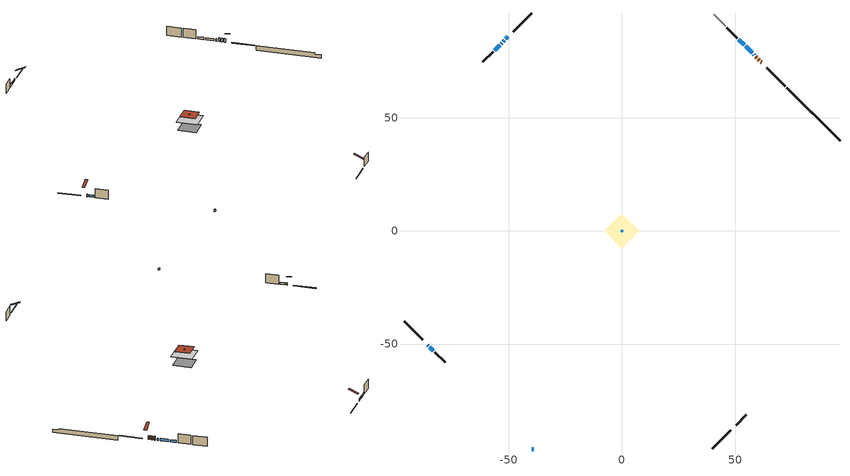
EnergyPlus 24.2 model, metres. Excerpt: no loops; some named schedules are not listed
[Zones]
conditioned space
 floor adiabatic (AdiabaticFloorConstruction): -7.61,0 0,7.61 7.61,0 0,-7.61 z3.97
 floor foundation (Slab1 construction): -6.66,0 0,6.66 6.66,0 0,-6.66 z-0.82
 wall outside (RimJoist1 construction): 39.95,-96.46 48.2,-88.21 / -96.46,-39.95 -88.21,-48.2 / -39.95,96.46 -48.2,88.21 / 72.33,64.08 64.09,72.33 z1.53:1.83
 wall outside (AdiabaticWallConstruction 1): 61.84,74.57 61.42,74.99 / 60.77,75.64 60.35,76.06 / 59.69,76.72 59.28,77.14 z1.53:3.56
 wall outside (AdiabaticWallConstruction): -39.96,-96.46 -39.1,-96.46 / -50.44,85.97 -51.34,85.07 / -52,84.42 -52.64,83.77 / -85.97,-50.44 -85.66,-50.75 / 58.62,77.79 58.23,78.18 / -53.3,83.12 -53.46,82.95 / 57.57,78.84 54.66,81.75 / -54.11,82.3 -56.36,80.05 / -85.01,-51.4 -83.51,-52.9 / 54,82.41 51.73,84.68 z1.53:2.75
 wall outside (Wall1 construction): 50.44,-85.97 55.06,-81.35 / -82.86,-53.56 -78.24,-58.17 / -57.02,79.39 -61.63,74.78 / 51.07,85.34 46.46,89.96 z1.53:6.41
 wall foundation (FoundationWall1 construction): 72.99,63.43,-0.82 72.99,63.43,1.53 94.11,42.3,1.53 94.11,42.3,0.88 96.46,39.95,0.88 96.46,39.95,-0.82
 wall adiabatic (Wall3 construction): 45.8,90.61 40.61,95.8 z1.53:6.41
 window (WindowConstruction 7): -39.95,-96.46 -39.1,-96.46 z1.53:2.75
 window (WindowConstruction 4): -50.44,85.97 -51.34,85.07 z1.53:2.75
 window (WindowConstruction 5): -52,84.41 -52.64,83.77 z1.53:2.75
 window (WindowConstruction 6): -85.97,-50.44 -85.67,-50.75 z1.53:2.75
 window (WindowConstruction 8): 58.62,77.79 58.23,78.18 z1.53:2.75
 window (WindowConstruction 9): -53.3,83.12 -53.46,82.95 z1.53:2.75
 window (WindowConstruction): 57.57,78.84 54.66,81.75 z1.53:2.75
 window (WindowConstruction 1): -54.12,82.3 -56.36,80.05 z1.53:2.75
 window (WindowConstruction 2): -85.01,-51.4 -83.51,-52.9 z1.53:2.75
 window (WindowConstruction 3): 54,82.41 51.73,84.68 z1.53:2.75
 door (Door): 61.84,74.57 61.42,74.99 z1.53:3.56
 door (Door 1): 60.77,75.64 60.35,76.06 z1.53:3.56
 door (Door 2): 59.69,76.72 59.28,77.13 z1.53:3.56
 ceiling adiabatic (AdiabaticFloorConstruction): 0,-7.61 7.61,0 0,7.61 -7.61,0 z3.97
 roof outside (Roof1 construction): 0,5.54 -5.54,0 0,-5.54 5.54,0 z6.41
 roof outside (Roof2 construction): 49.79,-86.63,6.41 46.35,-83.19,8.43 45.42,-84.12,8.43 48.86,-87.56,6.41; -86.63,-49.79,6.41 -83.19,-46.35,8.43 -84.12,-45.42,8.43 -87.56,-48.86,6.41; -49.79,86.63,6.41 -46.35,83.19,8.43 -45.42,84.12,8.43 -48.86,87.56,6.41; 62.5,73.91,6.41 59.06,70.48,8.43 59.99,69.55,8.43 63.43,72.98,6.41
 roof outside (AdiabaticRoofConstruction): 0.25,-0.25 0.25,0.25 -0.25,0.25 -0.25,-0.25 z6.41
 skylight (SkylightConstruction): 0.25,-0.25 0.25,0.25 -0.25,0.25 -0.25,-0.25 z6.41
[Building]
Building 1: Terrain=Suburbs
[Site:Location]
Montreal Intl AP_QC: Latitude {deg}=45.47; Longitude {deg}=-73.74; Time Zone {hr}=-5; Elevation {m}=36; Keep Site Location Information=Yes
[Site:GroundTemperature:Shallow]
2.07863, -0.316383, -0.508184, 0.628371, 5.19101, 9.73239, 13.6695, 16.1636, 16.3755, 14.347, 10.5102, 6.10817
[Site:WaterMainsTemperature]
Calculation Method=Schedule; Temperature Schedule=mains temperature schedule
[Material] Roughness=Rough; Thermal Absorptance=0.9
Name | Thickness {m} | Conductivity {W/m-K} | Density {kg/m3} | Specific Heat {J/kg-K} | Solar Absorptance | Visible Absorptance
asphalt or fiberglass shingles | 0.00635 | 0.162714 | 1121.4 | 1465.45 | 0.4 | 0.4
asphalt or fiberglass shingles 1 | 0.00635 | 0.162714 | 1121.4 | 1465.45 | 0.7 | 0.7
concrete 4.0 in. | 0.1016 | 1.803125 | 2242.8 | 837.4 | 0.7 | 0.7
concrete 8.0 in. | 0.2032 | 1.803125 | 2242.8 | 837.4 | 0.7 | 0.7
door material | 0.04445 | 0.0451087 | 512.64 | 1214.23 | 0.7 | 0.7
door material 1 | 0.04445 | 0.188738 | 512.64 | 1214.23 | 0.7 | 0.7
exterior vertical ins | 0.00218552 | 0.029427 | 32.04 | 1214.23 | 0.7 | 0.7
floor covering | 0.0127 | 0.0433444 | 54.468 | 1339.84 | 0.6 | 0.6
floor rigid ins; roof rigid ins; wall rigid ins | 0.512978 | 0.029427 | 32.04 | 1214.23 | 0.7 | 0.7
floor stud and cavity | 0.1397 | 1.75129 | 37.0049 | 1207.88 | 0.7 | 0.7
furniture material conditioned space 1 | 0.1524 | 0.115458 | 640.8 | 1214.23 | 0.6 | 0.6
gypsum board | 0.00254 | 0.160291 | 801 | 837.4 | 0.6 | 0.6
gypsum board 1 | 0.0127 | 0.160291 | 801 | 837.4 | 0.6 | 0.6
gypsum board 2 | 0.0127 | 0.160291 | 801 | 837.4 | 0.7 | 0.7
osb sheathing 0.5 in. | 0.0127 | 0.115458 | 512.64 | 1214.23 | 0.7 | 0.7
osb sheathing 0.5 in. 1 | 0.0127 | 0.115458 | 512.64 | 1214.23 | 0.4 | 0.4
osb sheathing 0.75 in. | 0.01905 | 0.115458 | 512.64 | 1214.23 | 0.7 | 0.7
osb sheathing 2.0 in. | 0.0508 | 0.115458 | 512.64 | 1214.23 | 0.7 | 0.7
rim joist stud and cavity | 0.0508 | 0.353641 | 125.044 | 1163.47 | 0.6 | 0.6
roof stud and cavity | 0.0889 | 0.469051 | 50.32683 | 1063.81 | 0.7 | 0.7
roof stud and cavity 1 | 0.0889 | 3.67663 | 78.34581 | 1123.46 | 0.7 | 0.7
roof stud and cavity 2 | 0.18415 | 1.7868 | 37.0049 | 1207.88 | 0.6 | 0.6
wall stud and cavity | 0.1397 | 0.172477 | 139.0536 | 1170.24 | 0.7 | 0.7
wall stud and cavity 1 | 0.1397 | 0.143588 | 139.0536 | 1170.24 | 0.7 | 0.7
wall stud and cavity 2 | 0.0889 | 0.380278 | 52.3479 | 1209.89 | 0.7 | 0.7
wall stud and cavity 3 | 0.0889 | 0.391764 | 83.0341 | 1211.67 | 0.7 | 0.7
wood siding | 0.0254 | 0.102417 | 544.68 | 1172.36 | 0.4 | 0.4
wood siding 1; wood siding 2; wood siding 3 | 0.0254 | 0.102417 | 544.68 | 1172.36 | 0.7 | 0.7
[WindowMaterial:SimpleGlazingSystem]
Name | U-Factor {W/m2-K} | Solar Heat Gain Coefficient
SkylightMaterial | 5.78302 | 0.6866
WindowMaterial | 2.87364 | 0.71
WindowMaterial 1 | 2.98833 | 0.56
WindowMaterial 2 | 2.9219 | 0.64
WindowMaterial 3 | 2.97357 | 0.57
WindowMaterial 4 | 3.00253 | 0.54
WindowMaterial 5 | 3.05363 | 0.45
WindowMaterial 6 | 6.86357 | 0.71
WindowMaterial 7 | 5.12553 | 0.63
WindowMaterial 8 | 3.06726 | 0.47
[Construction]
AdiabaticFloorConstruction: floor stud and cavity, floor rigid ins, osb sheathing 0.75 in., floor covering
AdiabaticRoofConstruction: asphalt or fiberglass shingles 1, roof rigid ins, osb sheathing 0.75 in., roof stud and cavity 2
AdiabaticWallConstruction: wood siding 2, wall rigid ins, wall stud and cavity 2, gypsum board 1
AdiabaticWallConstruction 1: wood siding 3, wall rigid ins, wall stud and cavity 2, gypsum board 1
Door; Door 2: door material
Door 1: door material 1
FoundationWall1 construction: concrete 8.0 in., gypsum board 2
furniture construction conditioned space 1: furniture material conditioned space 1
PartitionWallConstruction: gypsum board 1, wall stud and cavity 3, gypsum board 1
RimJoist1 construction: wood siding 1, osb sheathing 2.0 in., rim joist stud and cavity
Roof1 construction: asphalt or fiberglass shingles, roof stud and cavity, gypsum board
Roof2 construction: asphalt or fiberglass shingles, osb sheathing 0.5 in., roof stud and cavity 1, gypsum board 1
SkylightConstruction: SkylightMaterial
Slab1 construction: concrete 4.0 in.
Wall1 construction: wood siding, osb sheathing 0.5 in., wall stud and cavity, gypsum board 1
Wall3 construction: osb sheathing 0.5 in. 1, wall stud and cavity 1, gypsum board 1
WindowConstruction: WindowMaterial
WindowConstruction 1; WindowConstruction 2: WindowMaterial 1
WindowConstruction 3: WindowMaterial 2
WindowConstruction 4: WindowMaterial 3
WindowConstruction 5: WindowMaterial 4
WindowConstruction 6: WindowMaterial 5
WindowConstruction 7: WindowMaterial 6
WindowConstruction 8: WindowMaterial 7
WindowConstruction 9: WindowMaterial 8
[Zone]
conditioned space: Multiplier=1; Volume {m3}=524.6; Part of Total Floor Area=Yes
[Space]
conditioned space 1: Zone=conditioned space; Volume {m3}=524.6
[SurfaceProperty:ExposedFoundationPerimeter]
Slab1: Exposed Perimeter Calculation Method=TotalExposedPerimeter; Total Exposed Perimeter {m}=33.193
[InternalMass] Zone or ZoneList=conditioned space; Space or SpaceList=conditioned space 1
Name | Construction | Surface Area {m2}
furniture mass conditioned space 1 | furniture construction conditioned space 1 | 81.7718
partition wall mass | PartitionWallConstruction | 204.43
[Lights]
interior lighting: Zone or ZoneList or Space or SpaceList=conditioned space 1; Schedule=interior lighting schedule; Design Level Calculation Method=LightingLevel; Lighting Level {W}=343.2; Return Air Fraction=0; Fraction Radiant=0.6; Fraction Visible=0.2; Fraction Replaceable=1
[People]
occupants: Zone or ZoneList or Space or SpaceList=conditioned space 1; Number of People Schedule=occupants schedule; Number of People Calculation Method=People; Number of People=3; Fraction Radiant=0.314171; Sensible Heat Fraction=0.56303; Activity Level Schedule=occupants activity schedule; Carbon Dioxide Generation Rate {m3/s-W}=0; Enable ASHRAE 55 Comfort Warnings=No; Mean Radiant Temperature Calculation Type=EnclosureAveraged
[ElectricEquipment] Zone or ZoneList or Space or SpaceList=conditioned space 1; Design Level Calculation Method=EquipmentLevel
Name | Schedule | Design Level {W} | Fraction Latent | Fraction Radiant | Fraction Lost
clothes dryer | clothes dryer schedule | 140.772 | 0.015 | 0.081 | 0.85
clothes washer | clothes washer schedule | 32.1985 | 0.03 | 0.162 | 0.7
cooking range | cooking range schedule | 208.969 | 0.08 | 0.432 | 0.2
dishwasher | dishwasher schedule | 66.8632 | 0.3 | 0.18 | 0.4
fridge | fridge schedule | 72.9452 | 0 | 0.6 | 0
mech vent bath fan 0 | mech vent bath fan 0 schedule | 50.2 | 0 | 0 | 1
mech vent house fan | mech vent house fan schedule | 0 | 0 | 0 | 1
mech vent house fan cfis | mech vent house fan cfis schedule | 0 | 0 | 0 | 0
misc plug loads | misc plug loads schedule | 494.7 | 0.045 | 0.513 | 0.1
whole house fan | Always On Discrete | 0 | 0 | 0 | 1
[OtherEquipment] Zone or ZoneList or Space or SpaceList=conditioned space 1; Design Level Calculation Method=EquipmentLevel
Name | Fuel Type | Schedule | Design Level {W} | Fraction Latent | Fraction Radiant | Fraction Lost
clothes dryer 1 | Electricity | clothes dryer schedule | 0 | 0.015 | 0.081 | 0.85
cooking range 1 | Electricity | cooking range schedule | 0 | 0.08 | 0.432 | 0.2
general water use latent | None | general water use schedule | 59.3978 | 1 | 0 | 0
general water use sensible | None | general water use schedule | -58.539 | 0 | 0.6 | 0
mech vent house fan latent load | None | Always On Discrete | 0 | 1 | 0 | 0
mech vent house fan sensible load | None | Always On Discrete | 0 | 0 | 0 | 0
water heater energy adjustment1; water heater energy adjustment2 | Electricity | Always On Discrete | 0.01 | 0 | 0 | 1
[ZoneInfiltration:DesignFlowRate] Zone or ZoneList or Space or SpaceList=conditioned space 1; Schedule=Always On Discrete; Design Flow Rate Calculation Method=Flow/Zone; Design Flow Rate {m3/s}=0
infil flow; natural vent flow; whole house fan flow
[AvailabilityManager:Scheduled]
furnace airloop Availability Manager: Schedule=Always On Discrete
[Foundation:Kiva]
Foundation Kiva 1: Initial Indoor Air Temperature {C}=18; Wall Height Above Grade {m}=1.53; Wall Depth Below Slab {m}=0.2032; Custom Block Material Name 1=exterior vertical ins; Custom Block Depth 1 {m}=2.350008; Custom Block X Position 1 {m}=0.2159; Custom Block Z Position 1 {m}=0
[Foundation:Kiva:Settings]
Soil Conductivity {W/m-K}=0.849921; Soil Density {kg/m3}=1842.3; Soil Specific Heat {J/kg-K}=418.7; Ground Solar Absorptivity=0.9; Ground Thermal Absorptivity=0.9; Ground Surface Roughness {m}=0.03; Far-Field Width {m}=40; Deep-Ground Boundary Condition=ZeroFlux; Deep-Ground Depth {m}=40; Minimum Cell Dimension {m}=0.2; Maximum Cell Growth Coefficient=3; Simulation Timestep=Timestep
[Exterior:Lights]
exterior lighting: Schedule=exterior lighting schedule; Design Level {W}=75.6
[EnergyManagementSystem:GlobalVariable]
furnace_airloop_Fan_RTF
infil_program_Qfan
infil_program_Qinf
natural_vent_program_Qnv
natural_vent_program_Qwhf
[EnergyManagementSystem:Sensor]
Name | Output:Variable or Output:Meter Index Key | Output:Variable or Output:Meter
airflow_gain | infil flow | Infiltration Sensible Heat Gain Energy
airflow_gain_1 | natural vent flow | Infiltration Sensible Heat Gain Energy
airflow_gain_2 | whole house fan flow | Infiltration Sensible Heat Gain Energy
airflow_loss | infil flow | Infiltration Sensible Heat Loss Energy
airflow_loss_1 | natural vent flow | Infiltration Sensible Heat Loss Energy
airflow_loss_2 | whole house fan flow | Infiltration Sensible Heat Loss Energy
clg_load_cond |  | Cooling:EnergyTransfer:Zone:CONDITIONED SPACE
clg_sp_s; clg_sp_s_1 | cooling setpoint | Schedule Value
clothes_dryer_exhaust_0_sch_s | clothes dryer exhaust 0 schedule | Schedule Value
cool_season | cooling season schedule | Schedule Value
htg_load_cond |  | Heating:EnergyTransfer:Zone:CONDITIONED SPACE
htg_sp_s; htg_sp_s_1 | heating setpoint | Schedule Value
ig_ee_conv | clothes dryer | Electric Equipment Convective Heating Energy
ig_ee_conv_2 | cooking range | Electric Equipment Convective Heating Energy
ig_ee_conv_4 | fridge | Electric Equipment Convective Heating Energy
ig_ee_conv_5 | misc plug loads | Electric Equipment Convective Heating Energy
ig_ee_conv_6 | whole house fan | Electric Equipment Convective Heating Energy
ig_ee_rad | clothes dryer | Electric Equipment Radiant Heating Energy
ig_ee_rad_2 | cooking range | Electric Equipment Radiant Heating Energy
ig_ee_rad_4 | fridge | Electric Equipment Radiant Heating Energy
ig_ee_rad_5 | misc plug loads | Electric Equipment Radiant Heating Energy
ig_ee_rad_6 | whole house fan | Electric Equipment Radiant Heating Energy
ig_lgt_conv | interior lighting | Lights Convective Heating Energy
ig_lgt_rad | interior lighting | Lights Radiant Heating Energy
ig_lgt_vis | interior lighting | Lights Visible Radiation Heating Energy
ig_oe_conv | clothes dryer 1 | Other Equipment Convective Heating Energy
ig_oe_conv_1 | cooking range 1 | Other Equipment Convective Heating Energy
ig_oe_conv_2 | general water use latent | Other Equipment Convective Heating Energy
ig_oe_conv_3 | general water use sensible | Other Equipment Convective Heating Energy
ig_oe_conv_4 | water heater energy adjustment1 | Other Equipment Convective Heating Energy
ig_oe_conv_5 | water heater energy adjustment2 | Other Equipment Convective Heating Energy
ig_oe_rad | clothes dryer 1 | Other Equipment Radiant Heating Energy
ig_oe_rad_1 | cooking range 1 | Other Equipment Radiant Heating Energy
ig_oe_rad_2 | general water use latent | Other Equipment Radiant Heating Energy
ig_oe_rad_3 | general water use sensible | Other Equipment Radiant Heating Energy
ig_oe_rad_4 | water heater energy adjustment1 | Other Equipment Radiant Heating Energy
ig_oe_rad_5 | water heater energy adjustment2 | Other Equipment Radiant Heating Energy
ig_ppl_conv | occupants | People Convective Heating Energy
ig_ppl_rad | occupants | People Radiant Heating Energy
im_conv | furniture mass conditioned space 1 | Surface Inside Face Convection Heat Gain Energy
im_conv_1 | partition wall mass | Surface Inside Face Convection Heat Gain Energy
im_ig | furniture mass conditioned space 1 | Surface Inside Face Internal Gains Radiation Heat Gain Energy
im_ig_1 | partition wall mass | Surface Inside Face Internal Gains Radiation Heat Gain Energy
im_lgt | furniture mass conditioned space 1 | Surface Inside Face Lights Radiation Heat Gain Energy
im_lgt_1 | partition wall mass | Surface Inside Face Lights Radiation Heat Gain Energy
im_sol | furniture mass conditioned space 1 | Surface Inside Face Solar Radiation Heat Gain Energy
im_sol_1 | partition wall mass | Surface Inside Face Solar Radiation Heat Gain Energy
im_surf | furniture mass conditioned space 1 | Surface Inside Face Net Surface Thermal Radiation Heat Gain Energy
im_surf_1 | partition wall mass | Surface Inside Face Net Surface Thermal Radiation Heat Gain Energy
mech_vent_bath_fan_0_sch_s | mech vent bath fan 0 schedule | Schedule Value
mv_conv | mech vent bath fan 0 | Electric Equipment Convective Heating Energy
mv_conv_1 | mech vent house fan | Electric Equipment Convective Heating Energy
mv_conv_2 | mech vent house fan cfis | Electric Equipment Convective Heating Energy
mv_conv_3 | mech vent house fan latent load | Other Equipment Convective Heating Energy
mv_conv_4 | mech vent house fan sensible load | Other Equipment Convective Heating Energy
mv_rad | mech vent bath fan 0 | Electric Equipment Radiant Heating Energy
mv_rad_1 | mech vent house fan | Electric Equipment Radiant Heating Energy
mv_rad_2 | mech vent house fan cfis | Electric Equipment Radiant Heating Energy
mv_rad_3 | mech vent house fan latent load | Other Equipment Radiant Heating Energy
mv_rad_4 | mech vent house fan sensible load | Other Equipment Radiant Heating Energy
natural_vent_s | natural vent schedule | Schedule Value
out_pb_s |  | Site Outdoor Air Barometric Pressure
out_wt_s |  | Site Outdoor Air Humidity Ratio
site_vw_s |  | Site Wind Speed
ss_back_out | Window1 | Surface Window Shortwave from Zone Back Out Window Heat Transfer Rate
ss_back_out_1 | Window10 | Surface Window Shortwave from Zone Back Out Window Heat Transfer Rate
ss_back_out_10 | Window9 | Surface Window Shortwave from Zone Back Out Window Heat Transfer Rate
ss_back_out_2 | Window11 | Surface Window Shortwave from Zone Back Out Window Heat Transfer Rate
ss_back_out_3 | Window12 | Surface Window Shortwave from Zone Back Out Window Heat Transfer Rate
ss_back_out_4 | Window13 | Surface Window Shortwave from Zone Back Out Window Heat Transfer Rate
ss_back_out_5 | Window15 | Surface Window Shortwave from Zone Back Out Window Heat Transfer Rate
ss_back_out_6 | Window16 | Surface Window Shortwave from Zone Back Out Window Heat Transfer Rate
ss_back_out_7 | Window3 | Surface Window Shortwave from Zone Back Out Window Heat Transfer Rate
ss_back_out_8 | Window4 | Surface Window Shortwave from Zone Back Out Window Heat Transfer Rate
ss_back_out_9 | Window7 | Surface Window Shortwave from Zone Back Out Window Heat Transfer Rate
ss_conv | Door1 | Surface Inside Face Convection Heat Gain Energy
ss_conv_1 | Door2 | Surface Inside Face Convection Heat Gain Energy
ss_conv_10 | Window3 | Surface Inside Face Convection Heat Gain Energy
ss_conv_11 | Window4 | Surface Inside Face Convection Heat Gain Energy
ss_conv_12 | Window7 | Surface Inside Face Convection Heat Gain Energy
ss_conv_13 | Window9 | Surface Inside Face Convection Heat Gain Energy
ss_conv_2 | Door3 | Surface Inside Face Convection Heat Gain Energy
ss_conv_3 | Window1 | Surface Inside Face Convection Heat Gain Energy
ss_conv_4 | Window10 | Surface Inside Face Convection Heat Gain Energy
ss_conv_5 | Window11 | Surface Inside Face Convection Heat Gain Energy
ss_conv_6 | Window12 | Surface Inside Face Convection Heat Gain Energy
ss_conv_7 | Window13 | Surface Inside Face Convection Heat Gain Energy
ss_conv_8 | Window15 | Surface Inside Face Convection Heat Gain Energy
ss_conv_9 | Window16 | Surface Inside Face Convection Heat Gain Energy
ss_ig | Door1 | Surface Inside Face Internal Gains Radiation Heat Gain Energy
ss_ig_1 | Door2 | Surface Inside Face Internal Gains Radiation Heat Gain Energy
ss_ig_10 | Window3 | Surface Inside Face Internal Gains Radiation Heat Gain Energy
ss_ig_11 | Window4 | Surface Inside Face Internal Gains Radiation Heat Gain Energy
ss_ig_12 | Window7 | Surface Inside Face Internal Gains Radiation Heat Gain Energy
ss_ig_13 | Window9 | Surface Inside Face Internal Gains Radiation Heat Gain Energy
ss_ig_2 | Door3 | Surface Inside Face Internal Gains Radiation Heat Gain Energy
ss_ig_3 | Window1 | Surface Inside Face Internal Gains Radiation Heat Gain Energy
ss_ig_4 | Window10 | Surface Inside Face Internal Gains Radiation Heat Gain Energy
ss_ig_5 | Window11 | Surface Inside Face Internal Gains Radiation Heat Gain Energy
ss_ig_6 | Window12 | Surface Inside Face Internal Gains Radiation Heat Gain Energy
ss_ig_7 | Window13 | Surface Inside Face Internal Gains Radiation Heat Gain Energy
ss_ig_8 | Window15 | Surface Inside Face Internal Gains Radiation Heat Gain Energy
ss_ig_9 | Window16 | Surface Inside Face Internal Gains Radiation Heat Gain Energy
ss_lgt | Door1 | Surface Inside Face Lights Radiation Heat Gain Energy
ss_lgt_1 | Door2 | Surface Inside Face Lights Radiation Heat Gain Energy
ss_lgt_2 | Door3 | Surface Inside Face Lights Radiation Heat Gain Energy
ss_sol | Door1 | Surface Inside Face Solar Radiation Heat Gain Energy
ss_sol_1 | Door2 | Surface Inside Face Solar Radiation Heat Gain Energy
ss_sol_2 | Door3 | Surface Inside Face Solar Radiation Heat Gain Energy
ss_surf | Door1 | Surface Inside Face Net Surface Thermal Radiation Heat Gain Energy
ss_surf_1 | Door2 | Surface Inside Face Net Surface Thermal Radiation Heat Gain Energy
ss_surf_10 | Window3 | Surface Inside Face Net Surface Thermal Radiation Heat Gain Energy
ss_surf_11 | Window4 | Surface Inside Face Net Surface Thermal Radiation Heat Gain Energy
ss_surf_12 | Window7 | Surface Inside Face Net Surface Thermal Radiation Heat Gain Energy
ss_surf_13 | Window9 | Surface Inside Face Net Surface Thermal Radiation Heat Gain Energy
ss_surf_2 | Door3 | Surface Inside Face Net Surface Thermal Radiation Heat Gain Energy
ss_surf_3 | Window1 | Surface Inside Face Net Surface Thermal Radiation Heat Gain Energy
ss_surf_4 | Window10 | Surface Inside Face Net Surface Thermal Radiation Heat Gain Energy
ss_surf_5 | Window11 | Surface Inside Face Net Surface Thermal Radiation Heat Gain Energy
ss_surf_6 | Window12 | Surface Inside Face Net Surface Thermal Radiation Heat Gain Energy
ss_surf_7 | Window13 | Surface Inside Face Net Surface Thermal Radiation Heat Gain Energy
ss_surf_8 | Window15 | Surface Inside Face Net Surface Thermal Radiation Heat Gain Energy
ss_surf_9 | Window16 | Surface Inside Face Net Surface Thermal Radiation Heat Gain Energy
ss_trans_in | Window1 | Surface Window Transmitted Solar Radiation Rate
ss_trans_in_1 | Window10 | Surface Window Transmitted Solar Radiation Rate
ss_trans_in_10 | Window9 | Surface Window Transmitted Solar Radiation Rate
ss_trans_in_2 | Window11 | Surface Window Transmitted Solar Radiation Rate
ss_trans_in_3 | Window12 | Surface Window Transmitted Solar Radiation Rate
ss_trans_in_4 | Window13 | Surface Window Transmitted Solar Radiation Rate
ss_trans_in_5 | Window15 | Surface Window Transmitted Solar Radiation Rate
ss_trans_in_6 | Window16 | Surface Window Transmitted Solar Radiation Rate
ss_trans_in_7 | Window3 | Surface Window Transmitted Solar Radiation Rate
ss_trans_in_8 | Window4 | Surface Window Transmitted Solar Radiation Rate
ss_trans_in_9 | Window7 | Surface Window Transmitted Solar Radiation Rate
ss_trans_out | Window1 | Surface Inside Face Initial Transmitted Diffuse Transmitted Out Window Solar Radiation Rate
ss_trans_out_1 | Window10 | Surface Inside Face Initial Transmitted Diffuse Transmitted Out Window Solar Radiation Rate
ss_trans_out_10 | Window9 | Surface Inside Face Initial Transmitted Diffuse Transmitted Out Window Solar Radiation Rate
ss_trans_out_2 | Window11 | Surface Inside Face Initial Transmitted Diffuse Transmitted Out Window Solar Radiation Rate
ss_trans_out_3 | Window12 | Surface Inside Face Initial Transmitted Diffuse Transmitted Out Window Solar Radiation Rate
ss_trans_out_4 | Window13 | Surface Inside Face Initial Transmitted Diffuse Transmitted Out Window Solar Radiation Rate
ss_trans_out_5 | Window15 | Surface Inside Face Initial Transmitted Diffuse Transmitted Out Window Solar Radiation Rate
ss_trans_out_6 | Window16 | Surface Inside Face Initial Transmitted Diffuse Transmitted Out Window Solar Radiation Rate
ss_trans_out_7 | Window3 | Surface Inside Face Initial Transmitted Diffuse Transmitted Out Window Solar Radiation Rate
ss_trans_out_8 | Window4 | Surface Inside Face Initial Transmitted Diffuse Transmitted Out Window Solar Radiation Rate
ss_trans_out_9 | Window7 | Surface Inside Face Initial Transmitted Diffuse Transmitted Out Window Solar Radiation Rate
s_conv | FoundationWall1 | Surface Inside Face Convection Heat Gain Energy
s_conv_1 | inferred conditioned ceiling | Surface Inside Face Convection Heat Gain Energy
s_conv_10 | Roof2:315 | Surface Inside Face Convection Heat Gain Energy
s_conv_11 | Roof2:45 | Surface Inside Face Convection Heat Gain Energy
s_conv_12 | Slab1 | Surface Inside Face Convection Heat Gain Energy
s_conv_13 | Wall1:135 | Surface Inside Face Convection Heat Gain Energy
s_conv_14 | Wall1:225 | Surface Inside Face Convection Heat Gain Energy
s_conv_15 | Wall1:315 | Surface Inside Face Convection Heat Gain Energy
s_conv_16 | Wall1:45 | Surface Inside Face Convection Heat Gain Energy
s_conv_17 | Wall3 | Surface Inside Face Convection Heat Gain Energy
s_conv_2 | inferred conditioned floor | Surface Inside Face Convection Heat Gain Energy
s_conv_3 | RimJoist1:135 | Surface Inside Face Convection Heat Gain Energy
s_conv_4 | RimJoist1:225 | Surface Inside Face Convection Heat Gain Energy
s_conv_5 | RimJoist1:315 | Surface Inside Face Convection Heat Gain Energy
s_conv_6 | RimJoist1:45 | Surface Inside Face Convection Heat Gain Energy
s_conv_7 | Roof1 | Surface Inside Face Convection Heat Gain Energy
s_conv_8 | Roof2:135 | Surface Inside Face Convection Heat Gain Energy
s_conv_9 | Roof2:225 | Surface Inside Face Convection Heat Gain Energy
s_ig | FoundationWall1 | Surface Inside Face Internal Gains Radiation Heat Gain Energy
s_ig_1 | inferred conditioned ceiling | Surface Inside Face Internal Gains Radiation Heat Gain Energy
s_ig_10 | Roof2:315 | Surface Inside Face Internal Gains Radiation Heat Gain Energy
s_ig_11 | Roof2:45 | Surface Inside Face Internal Gains Radiation Heat Gain Energy
s_ig_12 | Slab1 | Surface Inside Face Internal Gains Radiation Heat Gain Energy
s_ig_13 | Wall1:135 | Surface Inside Face Internal Gains Radiation Heat Gain Energy
s_ig_14 | Wall1:225 | Surface Inside Face Internal Gains Radiation Heat Gain Energy
s_ig_15 | Wall1:315 | Surface Inside Face Internal Gains Radiation Heat Gain Energy
s_ig_16 | Wall1:45 | Surface Inside Face Internal Gains Radiation Heat Gain Energy
s_ig_17 | Wall3 | Surface Inside Face Internal Gains Radiation Heat Gain Energy
s_ig_2 | inferred conditioned floor | Surface Inside Face Internal Gains Radiation Heat Gain Energy
